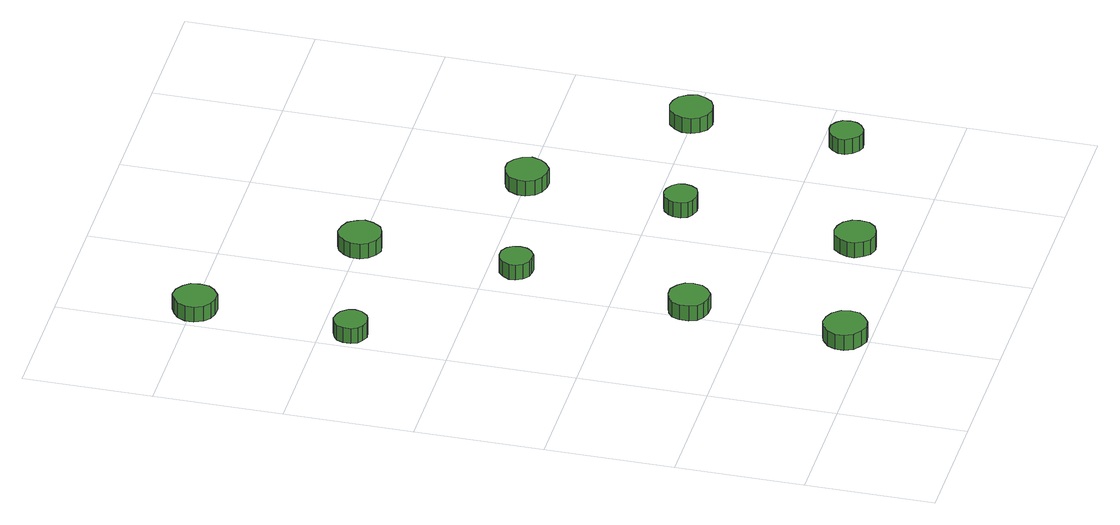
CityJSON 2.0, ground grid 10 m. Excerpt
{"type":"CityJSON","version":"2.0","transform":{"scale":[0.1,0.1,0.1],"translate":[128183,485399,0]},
"CityObjects":{
"tree1":{"type":"SolitaryVegetationObject","attributes":{"function":"something"},"geometry":[{"type":"MultiSurface","lod":"1","boundaries":[[[0,1,2,3,4,5,6,7,8,9,10,11,12,13,14]],[[15,16,17,18,19,20,21,22,23,24,25,26,27,28,29]],[[0,29,28,1]],[[1,28,27,2]],[[2,27,26,3]],[[3,26,25,4]],[[4,25,24,5]],[[5,24,23,6]],[[6,23,22,7]],[[7,22,21,8]],[[8,21,20,9]],[[9,20,19,10]],[[10,19,18,11]],[[11,18,17,12]],[[12,17,16,13]],[[13,16,15,14]],[[14,15,29,0]]]}]},
"tree2":{"type":"SolitaryVegetationObject","attributes":{"function":"something"},"geometry":[{"type":"MultiSurface","lod":"1","boundaries":[[[30,31,32,33,34,35,36,37,38,39,40,41,42,43,44]],[[45,46,47,48,49,50,51,52,53,54,55,56,57,58,59]],[[30,59,58,31]],[[31,58,57,32]],[[32,57,56,33]],[[33,56,55,34]],[[34,55,54,35]],[[35,54,53,36]],[[36,53,52,37]],[[37,52,51,38]],[[38,51,50,39]],[[39,50,49,40]],[[40,49,48,41]],[[41,48,47,42]],[[42,47,46,43]],[[43,46,45,44]],[[44,45,59,30]]]}]},
"tree3":{"type":"SolitaryVegetationObject","attributes":{"function":"something"},"geometry":[{"type":"MultiSurface","lod":"1","boundaries":[[[60,61,62,63,64,65,66,67,68,69,70,71,72,73,74]],[[75,76,77,78,79,80,81,82,83,84,85,86,87,88,89]],[[60,89,88,61]],[[61,88,87,62]],[[62,87,86,63]],[[63,86,85,64]],[[64,85,84,65]],[[65,84,83,66]],[[66,83,82,67]],[[67,82,81,68]],[[68,81,80,69]],[[69,80,79,70]],[[70,79,78,71]],[[71,78,77,72]],[[72,77,76,73]],[[73,76,75,74]],[[74,75,89,60]]]}]},
"tree4":{"type":"SolitaryVegetationObject","attributes":{"function":"something"},"geometry":[{"type":"MultiSurface","lod":"1","boundaries":[[[90,91,92,93,94,95,96,97,98,99,100,101,102,103,104]],[[105,106,107,108,109,110,111,112,113,114,115,116,117,118,119]],[[90,119,118,91]],[[91,118,117,92]],[[92,117,116,93]],[[93,116,115,94]],[[94,115,114,95]],[[95,114,113,96]],[[96,113,112,97]],[[97,112,111,98]],[[98,111,110,99]],[[99,110,109,100]],[[100,109,108,101]],[[101,108,107,102]],[[102,107,106,103]],[[103,106,105,104]],[[104,105,119,90]]]}]},
"tree5":{"type":"SolitaryVegetationObject","attributes":{"function":"something"},"geometry":[{"type":"MultiSurface","lod":"1","boundaries":[[[120,121,122,123,124,125,126,127,128,129,130,131,132,133,134]],[[135,136,137,138,139,140,141,142,143,144,145,146,147,148,149]],[[120,149,148,121]],[[121,148,147,122]],[[122,147,146,123]],[[123,146,145,124]],[[124,145,144,125]],[[125,144,143,126]],[[126,143,142,127]],[[127,142,141,128]],[[128,141,140,129]],[[129,140,139,130]],[[130,139,138,131]],[[131,138,137,132]],[[132,137,136,133]],[[133,136,135,134]],[[134,135,149,120]]]}]},
"tree6":{"type":"SolitaryVegetationObject","attributes":{"function":"something"},"geometry":[{"type":"MultiSurface","lod":"1","boundaries":[[[150,151,152,153,154,155,156,157,158,159,160,161,162,163,164]],[[165,166,167,168,169,170,171,172,173,174,175,176,177,178,179]],[[150,179,178,151]],[[151,178,177,152]],[[152,177,176,153]],[[153,176,175,154]],[[154,175,174,155]],[[155,174,173,156]],[[156,173,172,157]],[[157,172,171,158]],[[158,171,170,159]],[[159,170,169,160]],[[160,169,168,161]],[[161,168,167,162]],[[162,167,166,163]],[[163,166,165,164]],[[164,165,179,150]]]}]},
"tree7":{"type":"SolitaryVegetationObject","attributes":{"function":"something"},"geometry":[{"type":"MultiSurface","lod":"1","boundaries":[[[180,181,182,183,184,185,186,187,188,189,190,191,192,193,194]],[[195,196,197,198,199,200,201,202,203,204,205,206,207,208,209]],[[180,209,208,181]],[[181,208,207,182]],[[182,207,206,183]],[[183,206,205,184]],[[184,205,204,185]],[[185,204,203,186]],[[186,203,202,187]],[[187,202,201,188]],[[188,201,200,189]],[[189,200,199,190]],[[190,199,198,191]],[[191,198,197,192]],[[192,197,196,193]],[[193,196,195,194]],[[194,195,209,180]]]}]},
"tree8":{"type":"SolitaryVegetationObject","attributes":{"function":"something"},"geometry":[{"type":"MultiSurface","lod":"1","boundaries":[[[210,211,212,213,214,215,216,217,218,219,220,221,222,223,224]],[[225,226,227,228,229,230,231,232,233,234,235,236,237,238,239]],[[210,239,238,211]],[[211,238,237,212]],[[212,237,236,213]],[[213,236,235,214]],[[214,235,234,215]],[[215,234,233,216]],[[216,233,232,217]],[[217,232,231,218]],[[218,231,230,219]],[[219,230,229,220]],[[220,229,228,221]],[[221,228,227,222]],[[222,227,226,223]],[[223,226,225,224]],[[224,225,239,210]]]}]},
"tree9":{"type":"SolitaryVegetationObject","attributes":{"function":"something"},"geometry":[{"type":"MultiSurface","lod":"1","boundaries":[[[240,241,242,243,244,245,246,247,248,249,250,251,252,253,254]],[[255,256,257,258,259,260,261,262,263,264,265,266,267,268,269]],[[240,269,268,241]],[[241,268,267,242]],[[242,267,266,243]],[[243,266,265,244]],[[244,265,264,245]],[[245,264,263,246]],[[246,263,262,247]],[[247,262,261,248]],[[248,261,260,249]],[[249,260,259,250]],[[250,259,258,251]],[[251,258,257,252]],[[252,257,256,253]],[[253,256,255,254]],[[254,255,269,240]]]}]},
"tree10":{"type":"SolitaryVegetationObject","attributes":{"function":"something"},"geometry":[{"type":"MultiSurface","lod":"1","boundaries":[[[270,271,272,273,274,275,276,277,278,279,280,281,282,283,284]],[[285,286,287,288,289,290,291,292,293,294,295,296,297,298,299]],[[270,299,298,271]],[[271,298,297,272]],[[272,297,296,273]],[[273,296,295,274]],[[274,295,294,275]],[[275,294,293,276]],[[276,293,292,277]],[[277,292,291,278]],[[278,291,290,279]],[[279,290,289,280]],[[280,289,288,281]],[[281,288,287,282]],[[282,287,286,283]],[[283,286,285,284]],[[284,285,299,270]]]}]},
"tree11":{"type":"SolitaryVegetationObject","attributes":{"function":"something"},"geometry":[{"type":"MultiSurface","lod":"1","boundaries":[[[300,301,302,303,304,305,306,307,308,309,310,311,312,313,314]],[[315,316,317,318,319,320,321,322,323,324,325,326,327,328,329]],[[300,329,328,301]],[[301,328,327,302]],[[302,327,326,303]],[[303,326,325,304]],[[304,325,324,305]],[[305,324,323,306]],[[306,323,322,307]],[[307,322,321,308]],[[308,321,320,309]],[[309,320,319,310]],[[310,319,318,311]],[[311,318,317,312]],[[312,317,316,313]],[[313,316,315,314]],[[314,315,329,300]]]}]}
},
"vertices":[
[118,19,23],[117,26,23],[112,32,23],[106,35,23],[99,36,23],[93,34,23],[87,29,23],[84,23,23],[84,16,23],[87,9,23],[93,5,23],[99,2,23],[106,3,23],[112,7,23],[117,12,23],[117,12,10],[112,7,10],[106,3,10],[99,2,10],[93,5,10],[87,9,10],[84,16,10],[84,23,10],[87,29,10],[93,34,10],[99,36,10],[106,35,10],[112,32,10],[117,26,10],[118,19,10],
[29,377,24],[28,382,24],[24,387,24],[20,389,24],[14,390,24],[9,388,24],[5,385,24],[3,380,24],[3,374,24],[5,369,24],[9,366,24],[14,364,24],[20,365,24],[24,367,24],[28,372,24],[28,372,11],[24,367,11],[20,365,11],[14,364,11],[9,366,11],[5,369,11],[3,374,11],[3,380,11],[5,385,11],[9,388,11],[14,390,11],[20,389,11],[24,387,11],[28,382,11],[29,377,11],
[123,141,25],[122,147,25],[118,152,25],[112,156,25],[105,156,25],[99,154,25],[94,150,25],[92,144,25],[92,137,25],[94,131,25],[99,127,25],[105,125,25],[112,125,25],[118,129,25],[122,134,25],[122,134,12],[118,129,12],[112,125,12],[105,125,12],[99,127,12],[94,131,12],[92,137,12],[92,144,12],[94,150,12],[99,154,12],[105,156,12],[112,156,12],[118,152,12],[122,147,12],[123,141,12],
[38,498,22],[37,505,22],[33,510,22],[27,514,22],[20,515,22],[14,512,22],[9,508,22],[6,502,22],[6,495,22],[9,488,22],[14,484,22],[20,482,22],[27,482,22],[33,486,22],[37,491,22],[37,491,9],[33,486,9],[27,482,9],[20,482,9],[14,484,9],[9,488,9],[6,495,9],[6,502,9],[9,508,9],[14,512,9],[20,515,9],[27,514,9],[33,510,9],[37,505,9],[38,498,9],
[142,278,24],[141,284,24],[138,288,24],[133,291,24],[128,291,24],[123,290,24],[119,286,24],[116,281,24],[116,276,24],[119,271,24],[123,267,24],[128,266,24],[133,266,24],[138,269,24],[141,273,24],[141,273,11],[138,269,11],[133,266,11],[128,266,11],[123,267,11],[119,271,11],[116,276,11],[116,281,11],[119,286,11],[123,290,11],[128,291,11],[133,291,11],[138,288,11],[141,284,11],[142,278,11],
[236,41,25],[235,47,25],[231,53,25],[225,56,25],[219,57,25],[212,55,25],[208,50,25],[205,44,25],[205,38,25],[208,32,25],[212,27,25],[219,25,25],[225,26,25],[231,29,25],[235,34,25],[235,34,12],[231,29,12],[225,26,12],[219,25,12],[212,27,12],[208,32,12],[205,38,12],[205,44,12],[208,50,12],[212,55,12],[219,57,12],[225,56,12],[231,53,12],[235,47,12],[236,41,12],
[152,400,22],[150,406,22],[146,412,22],[140,415,22],[133,416,22],[127,414,22],[122,409,22],[119,403,22],[119,396,22],[122,390,22],[127,385,22],[133,383,22],[140,384,22],[146,387,22],[150,393,22],[150,393,9],[146,387,9],[140,384,9],[133,383,9],[127,385,9],[122,390,9],[119,396,9],[119,403,9],[122,409,9],[127,414,9],[133,416,9],[140,415,9],[146,412,9],[150,406,9],[152,400,9],
[254,180,24],[253,185,24],[250,189,24],[245,192,24],[240,193,24],[234,191,24],[230,187,24],[228,183,24],[228,177,24],[230,172,24],[234,169,24],[240,167,24],[245,168,24],[250,170,24],[253,175,24],[253,175,11],[250,170,11],[245,168,11],[240,167,11],[234,169,11],[230,172,11],[228,177,11],[228,183,11],[230,187,11],[234,191,11],[240,193,11],[245,192,11],[250,189,11],[253,185,11],[254,180,11],
[265,300,22],[263,307,22],[259,312,22],[253,316,22],[247,316,22],[240,314,22],[235,310,22],[232,303,22],[232,297,22],[235,290,22],[240,286,22],[247,284,22],[253,284,22],[259,288,22],[263,293,22],[263,293,9],[259,288,9],[253,284,9],[247,284,9],[240,286,9],[235,290,9],[232,297,9],[232,303,9],[235,310,9],[240,314,9],[247,316,9],[253,316,9],[259,312,9],[263,307,9],[265,300,9],
[367,81,24],[366,87,24],[363,91,24],[358,94,24],[353,94,24],[348,93,24],[344,89,24],[341,84,24],[341,79,24],[344,74,24],[348,70,24],[353,68,24],[358,69,24],[363,72,24],[366,76,24],[366,76,11],[363,72,11],[358,69,11],[353,68,11],[348,70,11],[344,74,11],[341,79,11],[341,84,11],[344,89,11],[348,93,11],[353,94,11],[358,94,11],[363,91,11],[366,87,11],[367,81,11],
[377,201,22],[375,208,22],[371,214,22],[365,217,22],[359,218,22],[352,216,22],[347,211,22],[344,205,22],[344,198,22],[347,192,22],[352,187,22],[359,185,22],[365,186,22],[371,189,22],[375,195,22],[375,195,9],[371,189,9],[365,186,9],[359,185,9],[352,187,9],[347,192,9],[344,198,9],[344,205,9],[347,211,9],[352,216,9],[359,218,9],[365,217,9],[371,214,9],[375,208,9],[377,201,9]
]}
